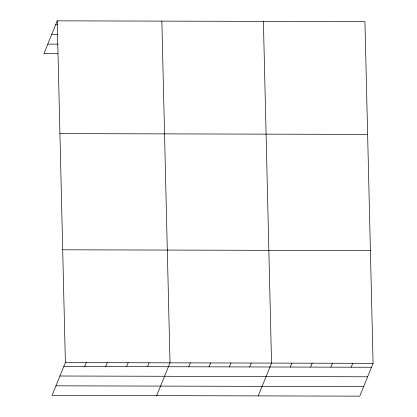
<?xml version="1.0" encoding="UTF-8"?>
<svg xmlns="http://www.w3.org/2000/svg" width="417" height="417" viewBox="0 0 417 417"><rect width="100%" height="100%" fill="white"/><g stroke="black" fill="none" stroke-linecap="round" stroke-linejoin="round"><path stroke-width="0.63" d="M57.233 20.85L65.38 362.566L52.062 395.368L359.767 396.15L373.085 363.348L364.938 21.632L57.233 20.85L43.915 53.652L57.864 53.684M84.719 366.522L86.303 362.618M105.642 366.579L107.226 362.675M126.565 366.632L128.149 362.727M147.488 366.684L149.077 362.78M156.683 395.634L170 362.832L161.853 21.116M188.724 366.788L190.308 362.884M209.032 366.84L210.616 362.936M229.34 366.892L230.924 362.988M249.647 366.944L251.232 363.04M258.222 395.889L271.54 363.092L263.398 21.376M290.263 367.049L291.853 363.144M310.576 367.101L312.161 363.197M330.884 367.153L332.469 363.249M351.192 367.205L352.777 363.296M55.649 24.754L57.551 24.759M51.776 34.288L57.483 34.303M47.788 44.113L57.932 44.139M59.923 133.617L367.627 134.399M62.691 249.799L370.4 250.586M65.38 362.566L373.085 363.348M63.796 366.47L371.5 367.252M59.923 376.009L367.627 376.791M55.93 385.829L363.64 386.616"/></g></svg>
